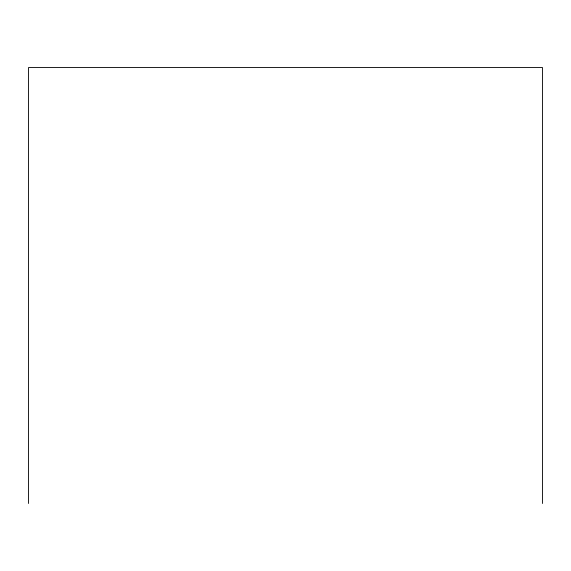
<?xml version="1.0" encoding="UTF-8"?>
<svg xmlns="http://www.w3.org/2000/svg" width="571" height="571" viewBox="0 0 571 571"><rect width="100%" height="100%" fill="white"/><g stroke="black" fill="none" stroke-linecap="round" stroke-linejoin="round"><path stroke-width="0.86" d="M542.45 503.486L542.45 67.514L28.55 67.514L28.55 503.486"/></g></svg>
